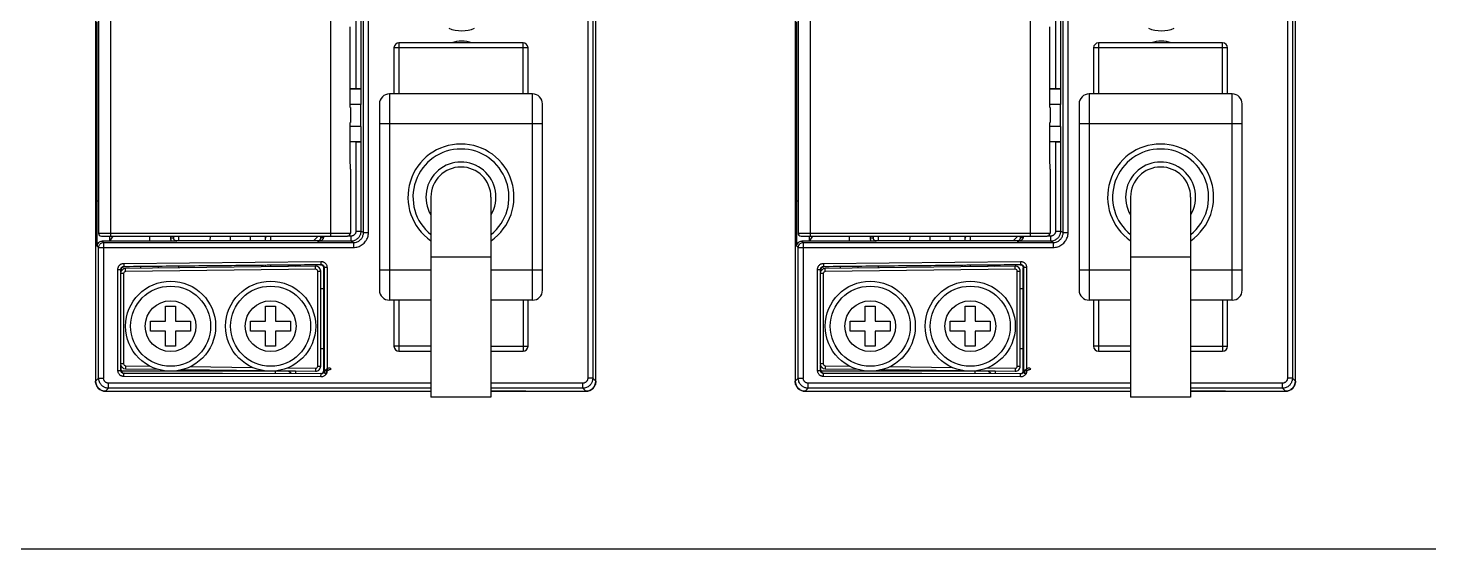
# Model space of a CAD drawing. Header units: millimetres. Extents: x -300 to 4617, y -106 to 3179.
# Drawn here: x 3512 to 3652.1, y 1550.3 to 1602.3 of the extents above; entities that cross this region are included whole.
import ezdxf

# ---------------------------------------------------------------- set-up
doc = ezdxf.new("R2010")
doc.units = ezdxf.units.MM

msp = doc.modelspace()

# ---------------------------------------------------------------- linework, layer by layer
at = {"color": 7, "linetype": 'Continuous'}
for p, q in [((3518.772, 1725.922), (3518.772, 1567.027)), ((3568.772, 1567.027), (3568.772, 1725.922)), ((3588.709, 1725.922), (3588.709, 1567.027)), ((3638.709, 1567.027), (3638.709, 1725.922)), ((3567.966, 1692.787), (3567.966, 1567.332)), ((3568.466, 1692.304), (3568.466, 1567.332)), ((3637.904, 1692.787), (3637.904, 1567.332)), ((3638.404, 1692.304), (3638.404, 1567.332)), ((3519.057, 1674.227), (3519.057, 1581.827)), ((3520.257, 1674.527), (3520.257, 1581.527)), ((3542.257, 1674.527), (3542.257, 1581.527)), ((3545.552, 1581.887), (3545.552, 1674.167)), ((3546.052, 1581.887), (3546.052, 1674.167)), ((3588.994, 1674.227), (3588.994, 1581.827)), ((3590.194, 1674.527), (3590.194, 1581.527)), ((3612.194, 1674.527), (3612.194, 1581.527)), ((3615.489, 1581.887), (3615.489, 1674.167)), ((3615.989, 1581.887), (3615.989, 1674.167)), ((3544.789, 1616.027), (3544.789, 1596.239)), ((3545.289, 1616.027), (3545.289, 1596.231)), ((3614.726, 1616.027), (3614.726, 1596.239)), ((3615.226, 1616.027), (3615.226, 1596.231)), ((3518.81, 1598.527), (3518.81, 1607.527)), ((3588.748, 1598.527), (3588.748, 1607.527)), ((3518.936, 1585.027), (3518.936, 1602.941)), ((3544.226, 1594.377), (3544.226, 1602.448)), ((3544.23, 1594.377), (3544.23, 1602.436)), ((3588.873, 1585.027), (3588.873, 1602.941)), ((3614.163, 1594.377), (3614.163, 1602.448)), ((3614.168, 1594.377), (3614.168, 1602.436)), ((3561.497, 1600.827), (3549.097, 1600.827)), ((3549.097, 1600.827), (3549.097, 1595.727)), ((3561.497, 1595.727), (3561.497, 1600.827)), ((3631.434, 1600.827), (3619.034, 1600.827)), ((3619.034, 1600.827), (3619.034, 1595.727)), ((3631.434, 1595.727), (3631.434, 1600.827)), ((3561.997, 1600.327), (3548.597, 1600.327)), ((3548.597, 1600.327), (3548.597, 1595.727)), ((3561.997, 1595.727), (3561.997, 1600.327)), ((3631.934, 1600.327), (3618.534, 1600.327)), ((3618.534, 1600.327), (3618.534, 1595.727)), ((3631.934, 1595.727), (3631.934, 1600.327)), ((3518.772, 1598.527), (3518.81, 1598.527)), ((3588.709, 1598.527), (3588.748, 1598.527)), ((3544.789, 1596.239), (3544.23, 1596.239)), ((3545.328, 1596.212), (3544.23, 1596.212)), ((3545.289, 1596.231), (3545.328, 1596.212)), ((3545.328, 1594.717), (3545.328, 1596.212)), ((3562.447, 1595.727), (3548.147, 1595.727)), ((3548.147, 1595.727), (3548.147, 1575.127)), ((3562.447, 1575.127), (3562.447, 1595.727)), ((3614.726, 1596.239), (3614.168, 1596.239)), ((3615.265, 1596.212), (3614.168, 1596.212)), ((3615.226, 1596.231), (3615.265, 1596.212)), ((3615.265, 1594.717), (3615.265, 1596.212)), ((3618.084, 1595.727), (3618.084, 1575.127)), ((3632.384, 1595.727), (3618.084, 1595.727)), ((3632.384, 1575.127), (3632.384, 1595.727)), ((3544.226, 1594.377), (3544.257, 1594.377)), ((3544.23, 1594.717), (3545.328, 1594.717)), ((3545.272, 1594.689), (3544.23, 1594.689)), ((3544.257, 1594.377), (3544.257, 1592.877)), ((3545.272, 1594.689), (3545.328, 1594.717)), ((3545.272, 1592.489), (3545.272, 1594.689)), ((3547.147, 1594.727), (3547.147, 1576.127)), ((3563.447, 1576.127), (3563.447, 1594.727)), ((3614.163, 1594.377), (3614.194, 1594.377)), ((3614.168, 1594.717), (3615.265, 1594.717)), ((3615.209, 1594.689), (3614.168, 1594.689)), ((3614.194, 1594.377), (3614.194, 1592.877)), ((3615.209, 1594.689), (3615.265, 1594.717)), ((3615.209, 1592.489), (3615.209, 1594.689)), ((3617.084, 1594.727), (3617.084, 1576.127)), ((3633.384, 1576.127), (3633.384, 1594.727)), ((3544.226, 1592.877), (3544.257, 1592.877)), ((3544.226, 1588.806), (3544.226, 1592.877)), ((3544.23, 1588.818), (3544.23, 1592.877)), ((3545.272, 1592.489), (3544.23, 1592.489)), ((3545.328, 1592.462), (3544.23, 1592.462)), ((3545.272, 1592.489), (3545.328, 1592.462)), ((3545.328, 1590.967), (3545.328, 1592.462)), ((3563.447, 1592.727), (3547.147, 1592.727)), ((3614.163, 1592.877), (3614.194, 1592.877)), ((3614.163, 1588.806), (3614.163, 1592.877)), ((3614.168, 1588.818), (3614.168, 1592.877)), ((3615.209, 1592.489), (3614.168, 1592.489)), ((3615.265, 1592.462), (3614.168, 1592.462)), ((3615.209, 1592.489), (3615.265, 1592.462)), ((3615.265, 1590.967), (3615.265, 1592.462)), ((3633.384, 1592.727), (3617.084, 1592.727)), ((3544.23, 1590.967), (3545.328, 1590.967)), ((3544.789, 1590.939), (3544.23, 1590.939)), ((3544.789, 1590.939), (3544.789, 1582.018)), ((3545.289, 1590.948), (3545.328, 1590.967)), ((3545.289, 1590.948), (3545.289, 1582.018)), ((3614.168, 1590.967), (3615.265, 1590.967)), ((3614.726, 1590.939), (3614.168, 1590.939)), ((3614.726, 1590.939), (3614.726, 1582.018)), ((3615.226, 1590.948), (3615.265, 1590.967)), ((3615.226, 1590.948), (3615.226, 1582.018)), ((3544.226, 1588.806), (3544.23, 1588.819)), ((3544.257, 1588.206), (3544.257, 1581.827)), ((3614.163, 1588.806), (3614.168, 1588.819)), ((3614.194, 1588.206), (3614.194, 1581.827)), ((3552.297, 1585.427), (3552.297, 1565.427)), ((3558.297, 1585.427), (3558.297, 1565.427)), ((3622.234, 1585.427), (3622.234, 1565.427)), ((3628.234, 1585.427), (3628.234, 1565.427)), ((3519.057, 1585.027), (3518.936, 1585.027)), ((3518.938, 1580.527), (3518.938, 1585.027)), ((3588.994, 1585.027), (3588.873, 1585.027)), ((3588.875, 1580.527), (3588.875, 1585.027)), ((3519.057, 1581.827), (3544.257, 1581.827)), ((3519.357, 1581.527), (3543.957, 1581.527)), ((3520.172, 1581.527), (3520.172, 1581.027)), ((3520.484, 1581.527), (3520.172, 1581.027)), ((3524.172, 1581.527), (3524.172, 1581.027)), ((3526.267, 1581.527), (3526.267, 1581.332)), ((3526.567, 1581.332), (3526.267, 1581.332)), ((3526.567, 1581.527), (3526.567, 1581.332)), ((3526.867, 1581.032), (3526.834, 1581.065)), ((3541.01, 1581.065), (3526.834, 1581.065)), ((3527.072, 1581.527), (3527.072, 1581.065)), ((3530.185, 1581.065), (3530.291, 1581.527)), ((3532.272, 1581.065), (3532.272, 1581.527)), ((3534.272, 1581.065), (3534.272, 1581.527)), ((3535.772, 1581.065), (3535.772, 1581.527)), ((3536.272, 1581.527), (3536.272, 1581.065)), ((3540.56, 1581.065), (3541.022, 1581.527)), ((3540.963, 1581.018), (3541.01, 1581.065)), ((3544.289, 1581.518), (3543.957, 1581.518)), ((3544.289, 1581.518), (3544.289, 1581.018)), ((3544.789, 1582.018), (3545.289, 1582.018)), ((3545.552, 1581.887), (3545.289, 1582.018)), ((3545.552, 1581.887), (3546.052, 1581.887)), ((3588.994, 1581.827), (3614.194, 1581.827)), ((3589.294, 1581.527), (3613.894, 1581.527)), ((3590.422, 1581.527), (3590.109, 1581.027)), ((3590.109, 1581.527), (3590.109, 1581.027)), ((3594.109, 1581.527), (3594.109, 1581.027)), ((3596.204, 1581.527), (3596.204, 1581.332)), ((3596.504, 1581.332), (3596.204, 1581.332)), ((3596.504, 1581.527), (3596.504, 1581.332)), ((3610.948, 1581.065), (3596.771, 1581.065)), ((3596.804, 1581.032), (3596.771, 1581.065)), ((3597.009, 1581.527), (3597.009, 1581.065)), ((3600.122, 1581.065), (3600.229, 1581.527)), ((3602.209, 1581.065), (3602.209, 1581.527)), ((3604.209, 1581.065), (3604.209, 1581.527)), ((3605.709, 1581.065), (3605.709, 1581.527)), ((3606.209, 1581.527), (3606.209, 1581.065)), ((3610.498, 1581.065), (3610.959, 1581.527)), ((3610.901, 1581.018), (3610.948, 1581.065)), ((3614.226, 1581.518), (3613.894, 1581.518)), ((3614.226, 1581.518), (3614.226, 1581.018)), ((3614.726, 1582.018), (3615.226, 1582.018)), ((3615.489, 1581.887), (3615.226, 1582.018)), ((3615.489, 1581.887), (3615.989, 1581.887)), ((3518.938, 1580.527), (3519.078, 1580.387)), ((3519.078, 1567.332), (3519.078, 1580.387)), ((3519.078, 1580.387), (3544.552, 1580.387)), ((3519.438, 1581.027), (3519.577, 1580.887)), ((3526.35, 1581.027), (3519.438, 1581.027)), ((3519.577, 1580.887), (3519.577, 1567.332)), ((3519.577, 1580.887), (3544.552, 1580.887)), ((3544.289, 1581.018), (3540.963, 1581.018)), ((3544.552, 1580.887), (3544.289, 1581.018)), ((3544.552, 1580.887), (3544.552, 1580.387)), ((3588.875, 1580.527), (3589.015, 1580.387)), ((3589.015, 1567.332), (3589.015, 1580.387)), ((3589.015, 1580.387), (3614.489, 1580.387)), ((3596.288, 1581.027), (3589.375, 1581.027)), ((3589.375, 1581.027), (3589.515, 1580.887)), ((3589.515, 1580.887), (3589.515, 1567.332)), ((3589.515, 1580.887), (3614.489, 1580.887)), ((3614.226, 1581.018), (3610.901, 1581.018)), ((3614.489, 1580.887), (3614.226, 1581.018)), ((3614.489, 1580.887), (3614.489, 1580.387)), ((3521.594, 1578.801), (3541.299, 1578.996)), ((3521.594, 1578.801), (3521.597, 1578.501)), ((3521.597, 1578.501), (3541.302, 1578.696)), ((3540.766, 1578.521), (3521.766, 1578.283)), ((3521.769, 1577.983), (3521.766, 1578.283)), ((3523.272, 1578.484), (3523.272, 1578.302)), ((3525.072, 1578.324), (3525.072, 1578.502)), ((3527.072, 1578.521), (3527.072, 1578.349)), ((3535.772, 1578.458), (3535.772, 1578.606)), ((3536.272, 1578.611), (3536.272, 1578.464)), ((3537.981, 1578.486), (3538.124, 1578.629)), ((3538.697, 1578.495), (3538.838, 1578.636)), ((3540.769, 1578.221), (3540.766, 1578.521)), ((3541.299, 1578.996), (3541.302, 1578.696)), ((3541.572, 1578.362), (3541.605, 1578.396)), ((3541.572, 1568.077), (3541.572, 1578.351)), ((3541.605, 1578.396), (3541.605, 1568.056)), ((3541.905, 1578.396), (3541.605, 1578.396)), ((3541.905, 1578.396), (3541.905, 1568.056)), ((3558.297, 1579.427), (3552.297, 1579.427)), ((3591.532, 1578.801), (3611.237, 1578.996)), ((3591.532, 1578.801), (3591.535, 1578.501)), ((3591.535, 1578.501), (3611.24, 1578.696)), ((3610.703, 1578.521), (3591.703, 1578.283)), ((3591.707, 1577.983), (3591.703, 1578.283)), ((3593.209, 1578.484), (3593.209, 1578.302)), ((3595.009, 1578.324), (3595.009, 1578.502)), ((3597.009, 1578.521), (3597.009, 1578.349)), ((3605.709, 1578.458), (3605.709, 1578.606)), ((3606.209, 1578.611), (3606.209, 1578.464)), ((3607.918, 1578.486), (3608.061, 1578.629)), ((3608.634, 1578.495), (3608.775, 1578.636)), ((3610.707, 1578.221), (3610.703, 1578.521)), ((3611.237, 1578.996), (3611.24, 1578.696)), ((3611.509, 1578.362), (3611.543, 1578.396)), ((3611.509, 1568.077), (3611.509, 1578.351)), ((3611.543, 1578.396), (3611.543, 1568.056)), ((3611.842, 1578.396), (3611.543, 1578.396)), ((3611.842, 1578.396), (3611.842, 1568.056)), ((3628.234, 1579.427), (3622.234, 1579.427)), ((3521, 1568.105), (3521, 1578.201)), ((3521, 1578.201), (3521.3, 1578.201)), ((3521.272, 1577.783), (3521.272, 1568.771)), ((3521.572, 1577.783), (3521.272, 1577.783)), ((3521.3, 1577.927), (3521.3, 1578.201)), ((3521.334, 1578.01), (3521.334, 1578.168)), ((3521.359, 1578.048), (3521.359, 1578.17)), ((3521.572, 1577.783), (3521.572, 1568.771)), ((3540.769, 1578.221), (3521.769, 1577.983)), ((3540.972, 1568.533), (3540.972, 1578.021)), ((3540.972, 1578.021), (3541.272, 1578.021)), ((3541.272, 1568.533), (3541.272, 1578.021)), ((3552.297, 1578.127), (3547.147, 1578.127)), ((3563.447, 1578.127), (3558.297, 1578.127)), ((3590.938, 1568.105), (3590.938, 1578.201)), ((3590.938, 1578.201), (3591.238, 1578.201)), ((3591.209, 1577.783), (3591.209, 1568.771)), ((3591.509, 1577.783), (3591.209, 1577.783)), ((3591.238, 1577.927), (3591.238, 1578.201)), ((3591.271, 1578.01), (3591.271, 1578.168)), ((3591.296, 1578.048), (3591.296, 1578.17)), ((3591.509, 1577.783), (3591.509, 1568.771)), ((3610.707, 1578.221), (3591.707, 1577.983)), ((3610.909, 1568.533), (3610.909, 1578.021)), ((3610.909, 1578.021), (3611.209, 1578.021)), ((3611.209, 1568.533), (3611.209, 1578.021)), ((3622.234, 1578.127), (3617.084, 1578.127)), ((3633.384, 1578.127), (3628.234, 1578.127)), ((3541.272, 1576.277), (3541.572, 1576.277)), ((3611.209, 1576.277), (3611.509, 1576.277)), ((3525.772, 1574.527), (3526.772, 1574.527)), ((3525.772, 1573.027), (3525.772, 1574.527)), ((3526.772, 1574.527), (3526.772, 1573.027)), ((3535.772, 1574.527), (3536.772, 1574.527)), ((3535.772, 1573.027), (3535.772, 1574.527)), ((3536.772, 1574.527), (3536.772, 1573.027)), ((3552.297, 1575.127), (3548.147, 1575.127)), ((3548.597, 1575.127), (3548.597, 1570.527)), ((3549.097, 1575.127), (3549.097, 1570.027)), ((3562.447, 1575.127), (3558.297, 1575.127)), ((3561.497, 1575.127), (3561.497, 1570.027)), ((3561.997, 1570.527), (3561.997, 1575.127)), ((3595.709, 1574.527), (3596.709, 1574.527)), ((3595.709, 1573.027), (3595.709, 1574.527)), ((3596.709, 1574.527), (3596.709, 1573.027)), ((3605.709, 1574.527), (3606.709, 1574.527)), ((3605.709, 1573.027), (3605.709, 1574.527)), ((3606.709, 1574.527), (3606.709, 1573.027)), ((3622.234, 1575.127), (3618.084, 1575.127)), ((3618.534, 1575.127), (3618.534, 1570.527)), ((3619.034, 1575.127), (3619.034, 1570.027)), ((3632.384, 1575.127), (3628.234, 1575.127)), ((3631.434, 1575.127), (3631.434, 1570.027)), ((3631.934, 1570.527), (3631.934, 1575.127)), ((3524.272, 1573.027), (3525.772, 1573.027)), ((3524.272, 1572.027), (3524.272, 1573.027)), ((3526.772, 1573.027), (3528.272, 1573.027)), ((3528.272, 1573.027), (3528.272, 1572.027)), ((3534.272, 1573.027), (3535.772, 1573.027)), ((3534.272, 1572.027), (3534.272, 1573.027)), ((3536.772, 1573.027), (3538.272, 1573.027)), ((3538.272, 1573.027), (3538.272, 1572.027)), ((3594.209, 1573.027), (3595.709, 1573.027)), ((3594.209, 1572.027), (3594.209, 1573.027)), ((3596.709, 1573.027), (3598.209, 1573.027)), ((3598.209, 1573.027), (3598.209, 1572.027)), ((3604.209, 1573.027), (3605.709, 1573.027)), ((3604.209, 1572.027), (3604.209, 1573.027)), ((3606.709, 1573.027), (3608.209, 1573.027)), ((3608.209, 1573.027), (3608.209, 1572.027)), ((3525.772, 1572.027), (3524.272, 1572.027)), ((3525.772, 1570.527), (3525.772, 1572.027)), ((3528.272, 1572.027), (3526.772, 1572.027)), ((3526.772, 1572.027), (3526.772, 1570.527)), ((3535.772, 1572.027), (3534.272, 1572.027)), ((3535.772, 1570.527), (3535.772, 1572.027)), ((3538.272, 1572.027), (3536.772, 1572.027)), ((3536.772, 1572.027), (3536.772, 1570.527)), ((3595.709, 1572.027), (3594.209, 1572.027)), ((3595.709, 1570.527), (3595.709, 1572.027)), ((3598.209, 1572.027), (3596.709, 1572.027)), ((3596.709, 1572.027), (3596.709, 1570.527)), ((3605.709, 1572.027), (3604.209, 1572.027)), ((3605.709, 1570.527), (3605.709, 1572.027)), ((3608.209, 1572.027), (3606.709, 1572.027)), ((3606.709, 1572.027), (3606.709, 1570.527)), ((3526.772, 1570.527), (3525.772, 1570.527)), ((3536.772, 1570.527), (3535.772, 1570.527)), ((3541.572, 1570.277), (3541.272, 1570.277)), ((3552.297, 1570.527), (3548.597, 1570.527)), ((3549.097, 1570.027), (3552.297, 1570.027)), ((3558.297, 1570.527), (3561.997, 1570.527)), ((3558.297, 1570.027), (3561.497, 1570.027)), ((3596.709, 1570.527), (3595.709, 1570.527)), ((3606.709, 1570.527), (3605.709, 1570.527)), ((3611.509, 1570.277), (3611.209, 1570.277)), ((3622.234, 1570.527), (3618.534, 1570.527)), ((3619.034, 1570.027), (3622.234, 1570.027)), ((3628.234, 1570.527), (3631.934, 1570.527)), ((3628.234, 1570.027), (3631.434, 1570.027)), ((3521.572, 1568.771), (3521.272, 1568.771)), ((3521.3, 1568.105), (3521.3, 1568.627)), ((3521.334, 1568.138), (3521.334, 1568.544)), ((3521.334, 1568.138), (3521.335, 1568.542)), ((3521.769, 1568.571), (3521.766, 1568.271)), ((3521.769, 1568.571), (3524.208, 1568.54)), ((3528.232, 1568.49), (3534.474, 1568.412)), ((3540.972, 1568.533), (3541.272, 1568.533)), ((3591.509, 1568.771), (3591.209, 1568.771)), ((3591.238, 1568.105), (3591.238, 1568.627)), ((3591.271, 1568.138), (3591.271, 1568.544)), ((3591.272, 1568.138), (3591.273, 1568.542)), ((3591.707, 1568.571), (3591.703, 1568.271)), ((3591.707, 1568.571), (3594.145, 1568.54)), ((3598.169, 1568.49), (3604.412, 1568.412)), ((3610.909, 1568.533), (3611.209, 1568.533)), ((3519.078, 1567.332), (3518.772, 1567.027)), ((3519.078, 1567.332), (3519.577, 1567.332)), ((3521, 1568.105), (3521.3, 1568.105)), ((3538.772, 1568.027), (3521.363, 1568.027)), ((3521.633, 1567.838), (3521.599, 1567.805)), ((3541.305, 1567.756), (3521.599, 1567.805)), ((3521.599, 1567.505), (3521.599, 1567.805)), ((3541.304, 1567.456), (3521.599, 1567.505)), ((3541.272, 1567.783), (3521.633, 1567.838)), ((3521.766, 1568.271), (3524.976, 1568.231)), ((3527.467, 1568.2), (3535.544, 1568.099)), ((3527.572, 1568.198), (3527.572, 1568.127)), ((3527.572, 1568.127), (3532.772, 1568.127)), ((3528.393, 1568.027), (3528.503, 1568.127)), ((3531.74, 1568.146), (3531.74, 1568.027)), ((3531.772, 1568.146), (3531.772, 1568.027)), ((3535.185, 1568.103), (3535.212, 1568.073)), ((3536.772, 1567.796), (3536.772, 1568.027)), ((3536.888, 1568.082), (3540.766, 1568.033)), ((3537.979, 1568.368), (3540.769, 1568.333)), ((3538.307, 1567.791), (3538.072, 1568.027)), ((3538.479, 1568.027), (3538.479, 1568.062)), ((3538.772, 1568.058), (3538.772, 1567.79)), ((3540.769, 1568.333), (3540.766, 1568.033)), ((3541.305, 1567.756), (3541.271, 1567.789)), ((3541.304, 1567.456), (3541.305, 1567.756)), ((3541.605, 1568.056), (3541.572, 1568.089)), ((3541.905, 1568.056), (3541.605, 1568.056)), ((3541.668, 1567.868), (3541.809, 1567.727)), ((3542.309, 1568.227), (3542.177, 1568.36)), ((3568.466, 1567.332), (3567.966, 1567.332)), ((3568.466, 1567.332), (3568.772, 1567.027)), ((3589.015, 1567.332), (3588.709, 1567.027)), ((3589.015, 1567.332), (3589.515, 1567.332)), ((3590.938, 1568.105), (3591.238, 1568.105)), ((3608.709, 1568.027), (3591.301, 1568.027)), ((3591.536, 1567.505), (3591.537, 1567.805)), ((3611.241, 1567.456), (3591.536, 1567.505)), ((3591.57, 1567.838), (3591.537, 1567.805)), ((3611.242, 1567.756), (3591.537, 1567.805)), ((3611.209, 1567.783), (3591.57, 1567.838)), ((3591.703, 1568.271), (3594.913, 1568.231)), ((3597.404, 1568.2), (3605.481, 1568.099)), ((3597.509, 1568.198), (3597.509, 1568.127)), ((3597.509, 1568.127), (3602.709, 1568.127)), ((3598.33, 1568.027), (3598.44, 1568.127)), ((3601.678, 1568.146), (3601.678, 1568.027)), ((3601.709, 1568.146), (3601.709, 1568.027)), ((3605.122, 1568.103), (3605.15, 1568.073)), ((3606.709, 1567.796), (3606.709, 1568.027)), ((3606.826, 1568.082), (3610.703, 1568.033)), ((3607.916, 1568.368), (3610.707, 1568.333)), ((3608.245, 1567.791), (3608.009, 1568.027)), ((3608.416, 1568.027), (3608.416, 1568.062)), ((3608.709, 1568.058), (3608.709, 1567.79)), ((3610.707, 1568.333), (3610.703, 1568.033)), ((3611.242, 1567.756), (3611.209, 1567.789)), ((3611.241, 1567.456), (3611.242, 1567.756)), ((3611.543, 1568.056), (3611.509, 1568.089)), ((3611.842, 1568.056), (3611.543, 1568.056)), ((3611.605, 1567.868), (3611.747, 1567.727)), ((3612.247, 1568.227), (3612.114, 1568.36)), ((3638.404, 1567.332), (3637.904, 1567.332)), ((3638.404, 1567.332), (3638.709, 1567.027)), ((3520.077, 1566.333), (3519.772, 1566.027)), ((3519.772, 1566.027), (3552.297, 1566.027)), ((3552.297, 1566.833), (3520.077, 1566.833)), ((3520.077, 1566.333), (3520.077, 1566.833)), ((3552.297, 1566.333), (3520.077, 1566.333)), ((3567.466, 1566.833), (3558.297, 1566.833)), ((3567.466, 1566.333), (3558.297, 1566.333)), ((3558.297, 1566.065), (3561.772, 1566.065)), ((3558.297, 1566.027), (3567.772, 1566.027)), ((3561.772, 1566.027), (3561.772, 1566.065)), ((3567.466, 1566.333), (3567.466, 1566.833)), ((3567.466, 1566.333), (3567.772, 1566.027)), ((3590.015, 1566.333), (3589.709, 1566.027)), ((3589.709, 1566.027), (3622.234, 1566.027)), ((3622.234, 1566.833), (3590.015, 1566.833)), ((3590.015, 1566.333), (3590.015, 1566.833)), ((3622.234, 1566.333), (3590.015, 1566.333)), ((3637.404, 1566.833), (3628.234, 1566.833)), ((3637.404, 1566.333), (3628.234, 1566.333)), ((3628.234, 1566.065), (3631.709, 1566.065)), ((3628.234, 1566.027), (3637.709, 1566.027)), ((3631.709, 1566.027), (3631.709, 1566.065)), ((3637.404, 1566.333), (3637.404, 1566.833)), ((3637.404, 1566.333), (3637.709, 1566.027)), ((3558.297, 1565.427), (3552.297, 1565.427)), ((3628.234, 1565.427), (3622.234, 1565.427))]:
    msp.add_line(p, q, dxfattribs=at)
msp.add_line((3364.863, 1550.274), (3799.099, 1550.274))
for centre, radius in [((3526.272, 1572.527), 4.5), ((3536.272, 1572.527), 4.5), ((3596.209, 1572.527), 4.5), ((3606.209, 1572.527), 4.5), ((3526.272, 1572.527), 4), ((3536.272, 1572.527), 4), ((3596.209, 1572.527), 4), ((3606.209, 1572.527), 4), ((3526.272, 1572.527), 2.537), ((3536.272, 1572.527), 2.537), ((3596.209, 1572.527), 2.537), ((3606.209, 1572.527), 2.537)]:
    msp.add_circle(centre, radius, dxfattribs=at)
for centre, radius, start, end in [((3555.372, 1605.352), 3.317, 247.10304, 292.90247), ((3625.309, 1605.352), 3.317, 247.10304, 292.90247), ((3549.097, 1600.327), 0.5, 90, 180), ((3555.372, 1597.677), 3.317, 72.26015, 107.76051), ((3561.497, 1600.327), 0.5, 0, 90), ((3619.034, 1600.327), 0.5, 90, 180), ((3625.309, 1597.677), 3.317, 72.26015, 107.76051), ((3631.434, 1600.327), 0.5, 0, 90), ((3548.147, 1594.727), 1, 90, 180), ((3562.447, 1594.727), 1, 0, 90), ((3618.084, 1594.727), 1, 90, 180), ((3632.384, 1594.727), 1, 0, 90), ((3555.297, 1585.427), 5.3, 304.6163, 235.37235), ((3555.297, 1585.427), 4.8, 308.77013, 231.25459), ((3625.234, 1585.427), 5.3, 304.6163, 235.37235), ((3625.234, 1585.427), 4.8, 308.77013, 231.25459), ((3555.297, 1585.427), 3.5, 329.56273, 210.43727), ((3555.297, 1585.427), 3, 0, 180), ((3625.234, 1585.427), 3.5, 329.56273, 210.43727), ((3625.234, 1585.427), 3, 0, 180), ((3519.357, 1581.827), 0.3, 180, 270), ((3543.957, 1581.827), 0.3, 270, 0), ((3589.294, 1581.827), 0.3, 180, 270), ((3613.894, 1581.827), 0.3, 270, 0), ((3521.772, 1577.783), 0.5, 90.71616, 180), ((3540.772, 1578.021), 0.5, 0, 90.71616), ((3591.709, 1577.783), 0.5, 90.71616, 180), ((3610.709, 1578.021), 0.5, 0, 90.71616), ((3521.772, 1577.783), 0.2, 90.71616, 180), ((3540.772, 1578.021), 0.2, 0, 90.71616), ((3591.709, 1577.783), 0.2, 90.71616, 180), ((3610.709, 1578.021), 0.2, 0, 90.71616), ((3548.147, 1576.127), 1, 180, 270), ((3562.447, 1576.127), 1, 270, 0), ((3618.084, 1576.127), 1, 180, 270), ((3632.384, 1576.127), 1, 270, 0), ((3549.097, 1570.527), 0.5, 180, 270), ((3561.497, 1570.527), 0.5, 270, 0), ((3619.034, 1570.527), 0.5, 180, 270), ((3631.434, 1570.527), 0.5, 270, 0), ((3521.772, 1568.771), 0.5, 180, 269.28384), ((3521.772, 1568.771), 0.2, 180, 269.28384), ((3540.772, 1568.533), 0.5, 269.28384, 0), ((3540.772, 1568.533), 0.2, 269.28384, 0), ((3591.709, 1568.771), 0.5, 180, 269.28384), ((3591.709, 1568.771), 0.2, 180, 269.28384), ((3610.709, 1568.533), 0.5, 269.28384, 0), ((3610.709, 1568.533), 0.2, 269.28384, 0), ((3527.572, 1568.627), 0.5, 246.36286, 270), ((3597.509, 1568.627), 0.5, 246.36286, 270), ((3519.772, 1567.027), 1, 180, 270), ((3567.772, 1567.027), 1, 270, 0), ((3589.709, 1567.027), 1, 180, 270), ((3637.709, 1567.027), 1, 270, 0)]:
    msp.add_arc(centre, radius, start, end, dxfattribs=at)
for points, start_tangent, end_tangent in [([(3545.289, 1596.231), (3545.246, 1596.234), (3545.136, 1596.237), (3544.977, 1596.239), (3544.789, 1596.239)], (-0.8944817, 0.4471046), (-1, 0)), ([(3615.226, 1596.231), (3615.183, 1596.234), (3615.074, 1596.237), (3614.914, 1596.239), (3614.726, 1596.239)], (-0.8944817, 0.4471046), (-1, 0)), ([(3544.789, 1590.939), (3544.977, 1590.94), (3545.136, 1590.942), (3545.246, 1590.945), (3545.289, 1590.948)], (1, 0), (0.8944817, 0.4471046)), ([(3614.726, 1590.939), (3614.914, 1590.94), (3615.074, 1590.942), (3615.183, 1590.945), (3615.226, 1590.948)], (1, 0), (0.8944817, 0.4471046)), ([(3544.257, 1588.206), (3544.248, 1588.518), (3544.226, 1588.806)], (-0.0000029, 1), (-0.1048733, 0.9944856)), ([(3544.231, 1588.807), (3544.23, 1588.82)], (-0.0854524, 0.9963423), (-0.0874217, 0.9961714)), ([(3544.257, 1588.206), (3544.255, 1588.367), (3544.242, 1588.668), (3544.231, 1588.807)], (0.0000387, 1), (-0.0854524, 0.9963423)), ([(3614.194, 1588.206), (3614.186, 1588.518), (3614.163, 1588.806)], (-0.0000029, 1), (-0.1048733, 0.9944856)), ([(3614.169, 1588.807), (3614.168, 1588.82)], (-0.0854524, 0.9963423), (-0.0874217, 0.9961714)), ([(3614.194, 1588.206), (3614.192, 1588.367), (3614.179, 1588.668), (3614.169, 1588.807)], (0.0000387, 1), (-0.0854524, 0.9963423)), ([(3526.267, 1581.332), (3526.271, 1581.264), (3526.284, 1581.189), (3526.31, 1581.11)], (0.0000101, -1), (0.371418, -0.9284658)), ([(3526.31, 1581.11), (3526.35, 1581.027)], (0.371418, -0.9284658), (0.5089078, -0.8608211)), ([(3526.567, 1581.332), (3526.569, 1581.296), (3526.576, 1581.256), (3526.591, 1581.214)], (0.0003111, -1), (0.3949433, -0.9187055)), ([(3526.591, 1581.214), (3526.614, 1581.17), (3526.648, 1581.127), (3526.654, 1581.12)], (0.3949433, -0.9187055), (0.706504, -0.707709)), ([(3526.621, 1581.153), (3526.684, 1581.106)], (0.7071068, -0.7071068), (0.867064, -0.4981968)), ([(3526.654, 1581.12), (3526.691, 1581.089), (3526.744, 1581.058), (3526.804, 1581.039), (3526.867, 1581.032)], (0.706504, -0.707709), (1, -0.0002622)), ([(3526.684, 1581.106), (3526.834, 1581.065)], (0.867064, -0.4981968), (1, 0)), ([(3535.772, 1581.277), (3535.812, 1581.474)], (0, 1), (0.3935544, 0.9193013)), ([(3540.963, 1581.018), (3541.068, 1581.025), (3541.16, 1581.041), (3541.24, 1581.062), (3541.311, 1581.089), (3541.372, 1581.119), (3541.424, 1581.152), (3541.468, 1581.187), (3541.504, 1581.224)], (0.9999233, 0.0123824), (0.6543562, 0.7561865)), ([(3541.01, 1581.065), (3541.16, 1581.106), (3541.181, 1581.119)], (1, 0), (0.8219276, 0.569592)), ([(3541.184, 1581.115), (3541.198, 1581.13), (3541.221, 1581.159), (3541.239, 1581.188)], (0.7066914, 0.7075219), (0.4797745, 0.8773918)), ([(3541.239, 1581.188), (3541.254, 1581.219), (3541.265, 1581.252), (3541.273, 1581.289)], (0.4797745, 0.8773918), (0.152666, 0.9882778)), ([(3541.273, 1581.289), (3541.277, 1581.332)], (0.152666, 0.9882778), (0.0086662, 0.9999624)), ([(3541.277, 1581.332), (3541.315, 1581.367), (3541.425, 1581.393)], (-0.0726916, 0.9973545), (0.9937509, 0.1116207)), ([(3541.277, 1581.428), (3541.277, 1581.518)], (0.0019762, 0.999998), (-0.0000047, 1)), ([(3541.277, 1581.332), (3541.277, 1581.428)], (0.004175, 0.9999913), (0.0019762, 0.999998)), ([(3541.425, 1581.393), (3541.577, 1581.402)], (0.9937509, 0.1116207), (0.9999922, -0.0039524)), ([(3541.504, 1581.224), (3541.532, 1581.261)], (0.6543562, 0.7561865), (0.5463375, 0.8375651)), ([(3541.532, 1581.261), (3541.554, 1581.302), (3541.57, 1581.348), (3541.577, 1581.402)], (0.5463375, 0.8375651), (0.0067909, 0.9999769)), ([(3541.577, 1581.402), (3541.577, 1581.462), (3541.577, 1581.518)], (0.0066835, 0.9999777), (0.0000004, 1)), ([(3544.789, 1582.018), (3544.785, 1581.953), (3544.773, 1581.891), (3544.752, 1581.829), (3544.722, 1581.768), (3544.68, 1581.707), (3544.626, 1581.649), (3544.558, 1581.597), (3544.476, 1581.555), (3544.385, 1581.528), (3544.289, 1581.518)], (-0.0000186, -1), (-1, 0.0000703)), ([(3545.289, 1582.018), (3545.28, 1581.889), (3545.256, 1581.764), (3545.215, 1581.641), (3545.154, 1581.517), (3545.071, 1581.396), (3544.963, 1581.28), (3544.826, 1581.175), (3544.663, 1581.091), (3544.48, 1581.037), (3544.289, 1581.018)], (-0.0003135, -1), (-1, -0.0002872)), ([(3544.552, 1580.887), (3544.861, 1580.936), (3545.14, 1581.078), (3545.361, 1581.299), (3545.503, 1581.577), (3545.552, 1581.887)], (0.9999999, -0.0003345), (-0.0002775, 1)), ([(3544.552, 1580.387), (3545.016, 1580.461), (3545.434, 1580.674), (3545.766, 1581.006), (3545.978, 1581.423), (3546.052, 1581.887)], (1, -0.0001157), (0.0000935, 1)), ([(3596.204, 1581.332), (3596.208, 1581.264), (3596.221, 1581.189), (3596.247, 1581.11)], (0.0000101, -1), (0.371418, -0.9284658)), ([(3596.247, 1581.11), (3596.288, 1581.027)], (0.371418, -0.9284658), (0.5089078, -0.8608211)), ([(3596.504, 1581.332), (3596.506, 1581.296), (3596.514, 1581.256), (3596.528, 1581.214)], (0.0003111, -1), (0.3949433, -0.9187055)), ([(3596.528, 1581.214), (3596.552, 1581.17), (3596.585, 1581.127), (3596.592, 1581.12)], (0.3949433, -0.9187055), (0.706504, -0.707709)), ([(3596.559, 1581.153), (3596.621, 1581.106)], (0.7071068, -0.7071068), (0.867064, -0.4981968)), ([(3596.592, 1581.12), (3596.629, 1581.089), (3596.682, 1581.058), (3596.741, 1581.039), (3596.804, 1581.032)], (0.706504, -0.707709), (1, -0.0002622)), ([(3596.621, 1581.106), (3596.771, 1581.065)], (0.867064, -0.4981968), (1, 0)), ([(3605.709, 1581.277), (3605.75, 1581.474)], (0, 1), (0.3935544, 0.9193013)), ([(3610.901, 1581.018), (3611.005, 1581.025), (3611.097, 1581.041), (3611.178, 1581.062), (3611.248, 1581.089), (3611.309, 1581.119), (3611.361, 1581.152), (3611.405, 1581.187), (3611.441, 1581.224)], (0.9999233, 0.0123824), (0.6543562, 0.7561865)), ([(3610.948, 1581.065), (3611.098, 1581.106), (3611.119, 1581.119)], (1, 0), (0.8219276, 0.569592)), ([(3611.122, 1581.115), (3611.136, 1581.13), (3611.158, 1581.159), (3611.176, 1581.188)], (0.7066914, 0.7075219), (0.4797745, 0.8773918)), ([(3611.176, 1581.188), (3611.191, 1581.219), (3611.202, 1581.252), (3611.211, 1581.289)], (0.4797745, 0.8773918), (0.152666, 0.9882778)), ([(3611.211, 1581.289), (3611.214, 1581.332)], (0.152666, 0.9882778), (0.0086662, 0.9999624)), ([(3611.214, 1581.332), (3611.253, 1581.367), (3611.363, 1581.393)], (-0.0726916, 0.9973545), (0.9937509, 0.1116207)), ([(3611.214, 1581.332), (3611.215, 1581.428)], (0.004175, 0.9999913), (0.0019762, 0.999998)), ([(3611.215, 1581.428), (3611.215, 1581.518)], (0.0019762, 0.999998), (-0.0000047, 1)), ([(3611.363, 1581.393), (3611.514, 1581.402)], (0.9937509, 0.1116207), (0.9999922, -0.0039524)), ([(3611.441, 1581.224), (3611.469, 1581.261)], (0.6543562, 0.7561865), (0.5463375, 0.8375651)), ([(3611.469, 1581.261), (3611.492, 1581.302), (3611.508, 1581.348), (3611.514, 1581.402)], (0.5463375, 0.8375651), (0.0067909, 0.9999769)), ([(3611.514, 1581.402), (3611.514, 1581.462), (3611.515, 1581.518)], (0.0066835, 0.9999777), (0.0000004, 1)), ([(3615.226, 1582.018), (3615.218, 1581.889), (3615.193, 1581.764), (3615.152, 1581.641), (3615.092, 1581.517), (3615.009, 1581.396), (3614.9, 1581.28), (3614.763, 1581.175), (3614.6, 1581.091), (3614.418, 1581.037), (3614.226, 1581.018)], (-0.0003135, -1), (-1, -0.0002872)), ([(3614.726, 1582.018), (3614.722, 1581.953), (3614.71, 1581.891), (3614.689, 1581.829), (3614.659, 1581.768), (3614.618, 1581.707), (3614.564, 1581.649), (3614.495, 1581.597), (3614.413, 1581.555), (3614.322, 1581.528), (3614.226, 1581.518)], (-0.0000186, -1), (-1, 0.0000703)), ([(3614.489, 1580.387), (3614.953, 1580.461), (3615.371, 1580.674), (3615.703, 1581.006), (3615.915, 1581.423), (3615.989, 1581.887)], (1, -0.0001157), (0.0000935, 1)), ([(3614.489, 1580.887), (3614.799, 1580.936), (3615.077, 1581.078), (3615.298, 1581.299), (3615.44, 1581.577), (3615.489, 1581.887)], (0.9999999, -0.0003345), (-0.0002775, 1)), ([(3518.938, 1580.527), (3518.976, 1580.718), (3519.084, 1580.881), (3519.246, 1580.989), (3519.438, 1581.027)], (0, 1), (1, 0)), ([(3519.078, 1580.387), (3519.087, 1580.485), (3519.12, 1580.59), (3519.183, 1580.694), (3519.279, 1580.788), (3519.411, 1580.859), (3519.577, 1580.887)], (0.0003046, 1), (1, 0.0003046)), ([(3526.532, 1581.028), (3526.35, 1581.027)], (-0.9999728, -0.0073716), (-1, 0.0000003)), ([(3526.867, 1581.032), (3526.705, 1581.03), (3526.532, 1581.028)], (-0.9998474, -0.017468), (-0.9999728, -0.0073716)), ([(3588.875, 1580.527), (3588.913, 1580.718), (3589.022, 1580.881), (3589.184, 1580.989), (3589.375, 1581.027)], (0, 1), (1, 0)), ([(3589.015, 1580.387), (3589.025, 1580.485), (3589.058, 1580.59), (3589.12, 1580.694), (3589.216, 1580.788), (3589.349, 1580.859), (3589.515, 1580.887)], (0.0003046, 1), (1, 0.0003046)), ([(3596.47, 1581.028), (3596.288, 1581.027)], (-0.9999728, -0.0073716), (-1, 0.0000003)), ([(3596.804, 1581.032), (3596.642, 1581.03), (3596.47, 1581.028)], (-0.9998474, -0.017468), (-0.9999728, -0.0073716)), ([(3521, 1578.201), (3521.007, 1578.292), (3521.03, 1578.389), (3521.074, 1578.49), (3521.141, 1578.587), (3521.231, 1578.674), (3521.34, 1578.742), (3521.463, 1578.785), (3521.594, 1578.801)], (-0.0000028, 1), (0.9999509, 0.0099084)), ([(3521.3, 1578.201), (3521.304, 1578.246), (3521.315, 1578.295), (3521.337, 1578.346), (3521.371, 1578.394), (3521.416, 1578.438), (3521.47, 1578.472), (3521.531, 1578.493), (3521.597, 1578.501)], (-0.0003036, 1), (0.999954, 0.0095902)), ([(3521.334, 1578.168), (3521.373, 1578.317), (3521.482, 1578.427), (3521.641, 1578.468)], (0, 1), (0.9999514, 0.009863)), ([(3521.359, 1578.17), (3521.399, 1578.318), (3521.505, 1578.426)], (0.0024659, 0.999997), (0.8525367, 0.5226673)), ([(3521.505, 1578.426), (3521.609, 1578.466)], (0.8525367, 0.5226673), (0.9886039, 0.1505399)), ([(3521.609, 1578.466), (3521.641, 1578.468)], (0.9886039, 0.1505399), (0.9999565, 0.0093299)), ([(3521.764, 1578.47), (3521.631, 1578.468)], (-0.9999523, -0.0097638), (-0.9999523, -0.0097642)), ([(3540.764, 1578.654), (3534.822, 1578.597), (3528.278, 1578.533), (3521.764, 1578.47)], (-0.9999534, -0.0096531), (-0.9999523, -0.0097638)), ([(3541.266, 1578.659), (3540.764, 1578.654)], (-0.9999535, -0.009648), (-0.9999534, -0.0096531)), ([(3541.266, 1578.659), (3541.423, 1578.618), (3541.537, 1578.499), (3541.572, 1578.362)], (0.9999535, 0.009648), (0.0134265, -0.9999099)), ([(3541.299, 1578.996), (3541.39, 1578.99), (3541.487, 1578.967), (3541.589, 1578.924), (3541.688, 1578.858), (3541.777, 1578.767), (3541.846, 1578.656), (3541.89, 1578.53), (3541.905, 1578.396)], (0.9999513, 0.009868), (0.000075, -1)), ([(3541.302, 1578.696), (3541.347, 1578.693), (3541.396, 1578.682), (3541.447, 1578.66), (3541.497, 1578.627), (3541.541, 1578.581), (3541.575, 1578.526), (3541.598, 1578.463), (3541.605, 1578.396)], (0.9999482, 0.010174), (-0.0002594, -1)), ([(3590.938, 1578.201), (3590.945, 1578.292), (3590.968, 1578.389), (3591.011, 1578.49), (3591.078, 1578.587), (3591.168, 1578.674), (3591.277, 1578.742), (3591.4, 1578.785), (3591.532, 1578.801)], (-0.0000028, 1), (0.9999509, 0.0099084)), ([(3591.238, 1578.201), (3591.241, 1578.246), (3591.253, 1578.295), (3591.275, 1578.346), (3591.308, 1578.394), (3591.353, 1578.438), (3591.407, 1578.472), (3591.469, 1578.493), (3591.535, 1578.501)], (-0.0003036, 1), (0.999954, 0.0095902)), ([(3591.271, 1578.168), (3591.31, 1578.317), (3591.419, 1578.427), (3591.578, 1578.468)], (0, 1), (0.9999514, 0.009863)), ([(3591.296, 1578.17), (3591.336, 1578.318), (3591.442, 1578.426)], (0.0024659, 0.999997), (0.8525367, 0.5226673)), ([(3591.442, 1578.426), (3591.547, 1578.466)], (0.8525367, 0.5226673), (0.9886039, 0.1505399)), ([(3591.547, 1578.466), (3591.578, 1578.468)], (0.9886039, 0.1505399), (0.9999565, 0.0093299)), ([(3591.701, 1578.47), (3591.568, 1578.468)], (-0.9999523, -0.0097638), (-0.9999523, -0.0097642)), ([(3610.702, 1578.654), (3604.76, 1578.597), (3598.216, 1578.533), (3591.701, 1578.47)], (-0.9999534, -0.0096531), (-0.9999523, -0.0097638)), ([(3611.203, 1578.659), (3610.702, 1578.654)], (-0.9999535, -0.009648), (-0.9999534, -0.0096531)), ([(3611.203, 1578.659), (3611.36, 1578.618), (3611.474, 1578.499), (3611.509, 1578.362)], (0.9999535, 0.009648), (0.0134265, -0.9999099)), ([(3611.237, 1578.996), (3611.327, 1578.99), (3611.424, 1578.967), (3611.526, 1578.924), (3611.625, 1578.858), (3611.714, 1578.767), (3611.783, 1578.656), (3611.827, 1578.53), (3611.842, 1578.396)], (0.9999513, 0.009868), (0.000075, -1)), ([(3611.24, 1578.696), (3611.285, 1578.693), (3611.334, 1578.682), (3611.384, 1578.66), (3611.434, 1578.627), (3611.478, 1578.581), (3611.513, 1578.526), (3611.535, 1578.463), (3611.543, 1578.396)], (0.9999482, 0.010174), (-0.0002594, -1)), ([(3520.077, 1566.333), (3519.953, 1566.34), (3519.83, 1566.364), (3519.706, 1566.404), (3519.581, 1566.465), (3519.457, 1566.549), (3519.338, 1566.66), (3519.231, 1566.8), (3519.148, 1566.965), (3519.095, 1567.146), (3519.078, 1567.332)], (-1, 0.0001505), (-0.0001497, 1)), ([(3520.077, 1566.833), (3520.015, 1566.836), (3519.954, 1566.848), (3519.892, 1566.868), (3519.829, 1566.898), (3519.767, 1566.94), (3519.707, 1566.996), (3519.654, 1567.066), (3519.612, 1567.149), (3519.586, 1567.239), (3519.577, 1567.332)], (-1, -0.0000037), (0.0000084, 1)), ([(3521.599, 1567.505), (3521.508, 1567.512), (3521.411, 1567.535), (3521.31, 1567.579), (3521.212, 1567.647), (3521.126, 1567.738), (3521.058, 1567.848), (3521.015, 1567.972), (3521, 1568.105)], (-0.999997, 0.0024622), (-0.0000565, 1)), ([(3521.554, 1567.808), (3521.506, 1567.82), (3521.455, 1567.842), (3521.406, 1567.876), (3521.363, 1567.921), (3521.329, 1567.976), (3521.308, 1568.038), (3521.3, 1568.105)], (-0.9882978, 0.1525369), (0.0002678, 1)), ([(3521.334, 1568.135), (3521.374, 1567.988), (3521.483, 1567.878), (3521.633, 1567.838)], (0, -1), (0.999997, -0.0024659)), ([(3521.599, 1567.805), (3521.554, 1567.808)], (-0.9999977, 0.0021595), (-0.9882978, 0.1525369)), ([(3541.271, 1567.789), (3541.422, 1567.829), (3541.532, 1567.939), (3541.572, 1568.089)], (0.9999969, -0.0024807), (-0.0000149, 1)), ([(3541.905, 1568.056), (3541.899, 1567.97), (3541.879, 1567.88), (3541.84, 1567.785), (3541.779, 1567.688), (3541.691, 1567.597), (3541.579, 1567.522), (3541.447, 1567.473), (3541.304, 1567.456)], (0.0000117, -1), (-0.9999971, 0.0024111)), ([(3541.605, 1568.056), (3541.602, 1568.013), (3541.592, 1567.968), (3541.573, 1567.92), (3541.542, 1567.872), (3541.498, 1567.826), (3541.442, 1567.789), (3541.376, 1567.765), (3541.305, 1567.756)], (0.0003126, -1), (-0.9999963, 0.002736)), ([(3541.668, 1567.868), (3541.692, 1568.021), (3541.763, 1568.158), (3541.874, 1568.266), (3542.014, 1568.336), (3542.177, 1568.36)], (0, 1), (0.9998529, -0.0171505)), ([(3541.809, 1567.727), (3541.847, 1567.918), (3541.956, 1568.081), (3542.118, 1568.189), (3542.309, 1568.227)], (0, 1), (1, 0)), ([(3568.466, 1567.332), (3568.459, 1567.208), (3568.435, 1567.085), (3568.395, 1566.961), (3568.334, 1566.836), (3568.25, 1566.712), (3568.139, 1566.593), (3567.999, 1566.486), (3567.834, 1566.403), (3567.653, 1566.35), (3567.466, 1566.333)], (-0.0001505, -1), (-1, -0.0001497)), ([(3567.966, 1567.332), (3567.963, 1567.27), (3567.951, 1567.209), (3567.931, 1567.147), (3567.9, 1567.084), (3567.858, 1567.022), (3567.803, 1566.963), (3567.733, 1566.909), (3567.65, 1566.868), (3567.56, 1566.841), (3567.466, 1566.833)], (0.0000037, -1), (-1, 0.0000084)), ([(3590.015, 1566.333), (3589.89, 1566.34), (3589.767, 1566.364), (3589.643, 1566.404), (3589.518, 1566.465), (3589.394, 1566.549), (3589.275, 1566.66), (3589.168, 1566.8), (3589.085, 1566.965), (3589.032, 1567.146), (3589.015, 1567.332)], (-1, 0.0001505), (-0.0001497, 1)), ([(3590.015, 1566.833), (3589.952, 1566.836), (3589.891, 1566.848), (3589.829, 1566.868), (3589.767, 1566.898), (3589.704, 1566.94), (3589.645, 1566.996), (3589.592, 1567.066), (3589.55, 1567.149), (3589.524, 1567.239), (3589.515, 1567.332)], (-1, -0.0000037), (0.0000084, 1)), ([(3591.536, 1567.505), (3591.446, 1567.512), (3591.349, 1567.535), (3591.248, 1567.579), (3591.15, 1567.647), (3591.063, 1567.738), (3590.995, 1567.848), (3590.953, 1567.972), (3590.938, 1568.105)], (-0.999997, 0.0024622), (-0.0000565, 1)), ([(3591.492, 1567.808), (3591.443, 1567.82), (3591.393, 1567.842), (3591.344, 1567.876), (3591.3, 1567.921), (3591.267, 1567.976), (3591.245, 1568.038), (3591.238, 1568.105)], (-0.9882978, 0.1525369), (0.0002678, 1)), ([(3591.272, 1568.135), (3591.311, 1567.988), (3591.42, 1567.878), (3591.57, 1567.838)], (0, -1), (0.999997, -0.0024659)), ([(3591.537, 1567.805), (3591.492, 1567.808)], (-0.9999977, 0.0021595), (-0.9882978, 0.1525369)), ([(3611.209, 1567.789), (3611.359, 1567.829), (3611.469, 1567.939), (3611.509, 1568.089)], (0.9999969, -0.0024807), (-0.0000149, 1)), ([(3611.842, 1568.056), (3611.836, 1567.97), (3611.816, 1567.88), (3611.778, 1567.785), (3611.716, 1567.688), (3611.629, 1567.597), (3611.516, 1567.522), (3611.384, 1567.473), (3611.241, 1567.456)], (0.0000117, -1), (-0.9999971, 0.0024111)), ([(3611.543, 1568.056), (3611.539, 1568.013), (3611.529, 1567.968), (3611.51, 1567.92), (3611.479, 1567.872), (3611.436, 1567.826), (3611.379, 1567.789), (3611.313, 1567.765), (3611.242, 1567.756)], (0.0003126, -1), (-0.9999963, 0.002736)), ([(3611.605, 1567.868), (3611.63, 1568.021), (3611.7, 1568.158), (3611.811, 1568.266), (3611.951, 1568.336), (3612.114, 1568.36)], (0, 1), (0.9998529, -0.0171505)), ([(3611.747, 1567.727), (3611.785, 1567.918), (3611.893, 1568.081), (3612.055, 1568.189), (3612.247, 1568.227)], (0, 1), (1, 0)), ([(3637.904, 1567.332), (3637.9, 1567.27), (3637.888, 1567.209), (3637.868, 1567.147), (3637.838, 1567.084), (3637.796, 1567.022), (3637.74, 1566.963), (3637.67, 1566.909), (3637.588, 1566.868), (3637.497, 1566.841), (3637.404, 1566.833)], (0.0000037, -1), (-1, 0.0000084)), ([(3638.404, 1567.332), (3638.396, 1567.208), (3638.373, 1567.085), (3638.332, 1566.961), (3638.272, 1566.836), (3638.188, 1566.712), (3638.076, 1566.593), (3637.936, 1566.486), (3637.771, 1566.403), (3637.59, 1566.35), (3637.404, 1566.333)], (-0.0001505, -1), (-1, -0.0001497)), ([(3519.772, 1566.027), (3519.389, 1566.103), (3519.065, 1566.32), (3518.848, 1566.644), (3518.772, 1567.027)], (-1, 0), (0, 1)), ([(3568.772, 1567.027), (3568.696, 1566.644), (3568.479, 1566.32), (3568.155, 1566.103), (3567.772, 1566.027)], (0, -1), (-1, 0)), ([(3589.709, 1566.027), (3589.326, 1566.103), (3589.002, 1566.32), (3588.785, 1566.644), (3588.709, 1567.027)], (-1, 0), (0, 1)), ([(3638.709, 1567.027), (3638.633, 1566.644), (3638.416, 1566.32), (3638.092, 1566.103), (3637.709, 1566.027)], (0, -1), (-1, 0))]:
    msp.add_spline(points, degree=3, dxfattribs=dict(at, start_tangent=start_tangent, end_tangent=end_tangent))

doc.saveas('drawing.dxf')
